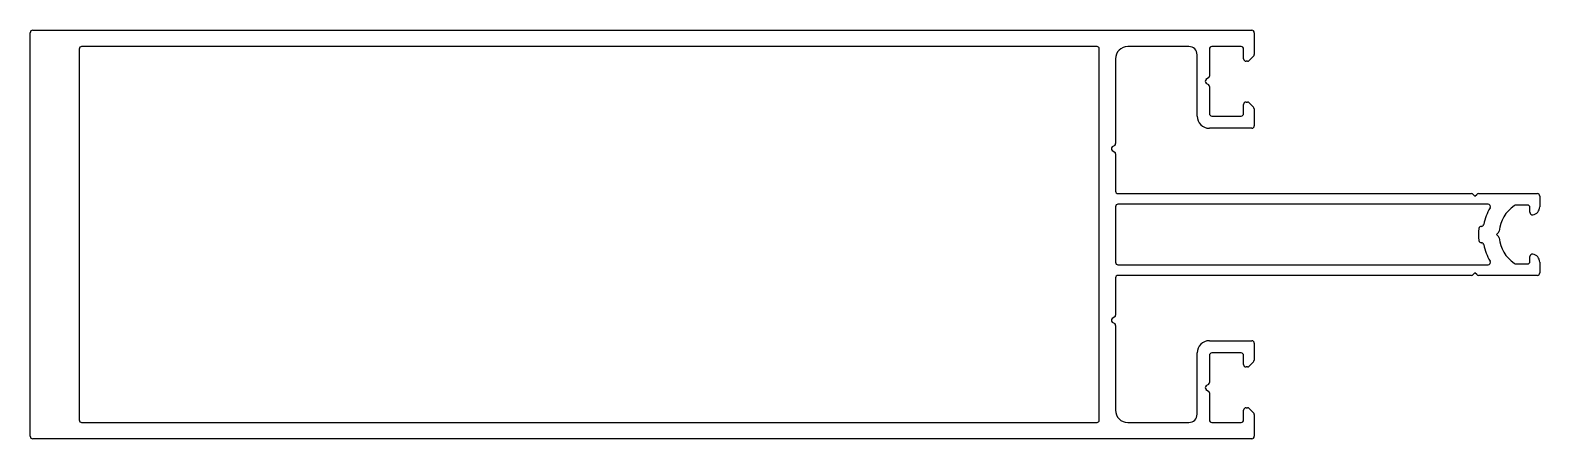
# Model space of a CAD drawing. Extents: x 379 to 564, y 603 to 653.
import ezdxf

# ---------------------------------------------------------------- set-up
doc = ezdxf.new("R2010")
doc.units = 0
doc.layers.get('0').update_dxf_attribs({"linetype": 'CONTINUOUS'})

msp = doc.modelspace()

# ---------------------------------------------------------------- linework, layer by layer
at = {"color": 0}
for p, q in [((379.23, 653.27), (528.63, 653.27)), ((378.93, 628.27), (378.93, 652.97)), ((509.68, 651.27), (385.23, 651.27)), ((520.93, 651.27), (513.43, 651.27)), ((527.33, 651.27), (523.73, 651.27)), ((528.93, 652.97), (528.93, 650.29)), ((384.93, 650.97), (384.93, 628.27)), ((509.93, 628.27), (509.93, 651.02)), ((511.93, 649.77), (511.93, 639.39)), ((521.93, 642.77), (521.93, 650.27)), ((523.43, 650.97), (523.43, 647.64)), ((527.63, 649.77), (527.63, 650.97)), ((528.1, 649.47), (527.93, 649.47)), ((528.84, 650.08), (528.31, 649.56)), ((523.34, 647.43), (523.01, 647.23)), ((523.01, 646.81), (523.34, 646.61)), ((523.43, 646.4), (523.43, 643.07)), ((527.62, 643.07), (527.62, 644.17)), ((527.92, 644.47), (528.1, 644.47)), ((528.31, 644.38), (528.84, 643.86)), ((523.73, 642.77), (527.32, 642.77)), ((528.92, 643.65), (528.93, 641.57)), ((528.63, 641.27), (523.43, 641.27)), ((511.84, 639.18), (511.51, 638.98)), ((511.51, 638.56), (511.84, 638.36)), ((511.93, 638.15), (511.93, 633.57)), ((512.23, 633.27), (555.55, 633.27)), ((555.76, 633.18), (555.97, 632.97)), ((555.97, 632.97), (556.19, 633.18)), ((556.4, 633.27), (563.62, 633.27)), ((563.92, 632.97), (563.92, 631.66)), ((511.93, 631.67), (511.93, 624.87)), ((557.58, 631.97), (512.23, 631.97)), ((562.42, 631.87), (561.07, 631.87)), ((562.72, 630.97), (562.72, 631.57)), ((556.76, 629.27), (556.75, 629.27)), ((378.93, 603.57), (378.93, 628.27)), ((384.93, 628.27), (384.93, 605.57)), ((509.93, 605.52), (509.93, 628.27)), ((556.75, 627.27), (556.76, 627.27)), ((558.86, 628.5), (558.62, 628.27)), ((558.62, 628.27), (558.86, 628.04)), ((562.72, 624.97), (562.72, 625.57)), ((512.23, 624.57), (557.58, 624.57)), ((555.97, 623.57), (555.76, 623.36)), ((556.19, 623.36), (555.97, 623.57)), ((561.07, 624.67), (562.42, 624.67)), ((563.92, 624.88), (563.92, 623.57)), ((511.93, 622.97), (511.93, 618.39)), ((555.55, 623.27), (512.23, 623.27)), ((563.62, 623.27), (556.4, 623.27)), ((511.84, 618.18), (511.51, 617.98)), ((511.51, 617.56), (511.84, 617.36)), ((511.93, 617.15), (511.93, 606.77)), ((523.43, 615.27), (528.63, 615.27)), ((528.93, 614.97), (528.92, 612.89)), ((521.93, 606.27), (521.93, 613.77)), ((523.43, 613.47), (523.43, 610.14)), ((527.32, 613.77), (523.73, 613.77)), ((527.62, 612.37), (527.62, 613.47)), ((528.84, 612.68), (528.31, 612.16)), ((528.1, 612.07), (527.92, 612.07)), ((523.34, 609.93), (523.01, 609.73)), ((523.01, 609.31), (523.34, 609.11)), ((523.43, 608.9), (523.43, 605.57)), ((527.93, 607.07), (528.1, 607.07)), ((528.31, 606.98), (528.84, 606.46)), ((385.23, 605.27), (509.68, 605.27)), ((513.43, 605.27), (520.93, 605.27)), ((523.73, 605.27), (527.33, 605.27)), ((527.63, 605.57), (527.63, 606.77)), ((528.93, 606.25), (528.93, 603.57)), ((528.63, 603.27), (379.23, 603.27))]:
    msp.add_line(p, q, dxfattribs=at)
for centre, radius, start, end in [((379.23, 652.97), 0.3, 90, 180), ((528.63, 652.97), 0.3, 0, 90), ((385.23, 650.97), 0.3, 90, 180), ((509.68, 651.02), 0.25, 0, 90), ((513.43, 649.77), 1.5, 90, 180), ((520.93, 650.27), 1, 0, 90), ((523.73, 650.97), 0.3, 90, 180), ((527.33, 650.97), 0.3, 0, 90), ((527.93, 649.77), 0.3, 180, 270), ((528.1, 649.77), 0.3, 270, 315), ((528.63, 650.29), 0.3, 315, 360), ((523.13, 647.64), 0.3, 315, 360), ((523.23, 647.02), 0.3, 135, 225), ((523.13, 646.4), 0.3, 0, 45), ((527.92, 644.17), 0.3, 90, 180.0983), ((528.1, 644.17), 0.3, 45, 90), ((528.62, 643.65), 0.3, 0.0596, 45), ((523.43, 642.77), 1.5, 180, 270), ((523.73, 643.07), 0.3, 180, 270), ((527.32, 643.07), 0.3, 270, 0.0983), ((528.63, 641.57), 0.3, 270, 0.0596), ((511.73, 638.77), 0.3, 135, 225), ((511.63, 639.39), 0.3, 315, 360), ((511.63, 638.15), 0.3, 0, 45), ((512.23, 633.57), 0.3, 180, 270), ((555.55, 632.97), 0.3, 45, 90), ((556.4, 632.97), 0.3, 90, 135), ((563.62, 632.97), 0.3, 0, 90), ((512.23, 631.67), 0.3, 90, 180), ((563.16, 628.27), 6.24, 148.676, 168.5346), ((557.58, 631.67), 0.3, 328.676, 90), ((563.16, 628.27), 4.24, 124.0164, 174.3591), ((561.07, 631.37), 0.5, 90, 124.0164), ((562.42, 631.57), 0.3, 0, 90), ((563.03, 630.97), 0.301, 180.2729, 277.9403), ((562.92, 631.66), 1, 278.2132, 0), ((563.16, 628.27), 6.74, 173.7599, 186.2401), ((556.76, 628.97), 0.3, 90, 173.7599), ((556.75, 629.57), 0.3, 270, 348.5346), ((556.76, 627.57), 0.3, 186.2401, 270), ((556.75, 626.97), 0.3, 11.4654, 90), ((558.65, 628.72), 0.3, 315, 354.3591), ((558.65, 627.82), 0.3, 5.6409, 45), ((563.16, 628.27), 4.24, 185.6409, 235.9836), ((563.16, 628.27), 6.24, 191.4654, 211.324), ((563.02, 625.57), 0.298, 81.3723, 180.4145), ((562.92, 624.88), 1, 0, 81.7868), ((512.23, 624.87), 0.3, 180, 270), ((557.58, 624.87), 0.3, 270, 31.324), ((561.07, 625.17), 0.5, 235.9836, 270), ((562.42, 624.97), 0.3, 270, 0), ((563.62, 623.57), 0.3, 270, 360), ((512.23, 622.97), 0.3, 90, 180), ((555.55, 623.57), 0.3, 270, 315), ((556.4, 623.57), 0.3, 225, 270), ((511.73, 617.77), 0.3, 135, 225), ((511.63, 618.39), 0.3, 315, 0), ((511.63, 617.15), 0.3, 0, 45), ((523.43, 613.77), 1.5, 90, 180), ((528.63, 614.97), 0.3, 359.9404, 90), ((523.73, 613.47), 0.3, 90, 180), ((527.32, 613.47), 0.3, 359.9017, 90), ((527.92, 612.37), 0.3, 179.9017, 270), ((528.62, 612.89), 0.3, 315, 359.9404), ((528.1, 612.37), 0.3, 270, 315), ((523.23, 609.52), 0.3, 135, 225), ((523.13, 610.14), 0.3, 315, 360), ((523.13, 608.9), 0.3, 0, 45), ((527.93, 606.77), 0.3, 90, 180), ((528.1, 606.77), 0.3, 45, 90), ((385.23, 605.57), 0.3, 180, 270), ((509.68, 605.52), 0.25, 270, 0), ((513.43, 606.77), 1.5, 180, 270), ((520.93, 606.27), 1, 270, 0), ((523.73, 605.57), 0.3, 180, 270), ((527.33, 605.57), 0.3, 270, 0), ((528.63, 606.25), 0.3, 0, 45), ((379.23, 603.57), 0.3, 180, 270), ((528.63, 603.57), 0.3, 270, 0)]:
    msp.add_arc(centre, radius, start, end, dxfattribs=at)

doc.saveas('drawing.dxf')
